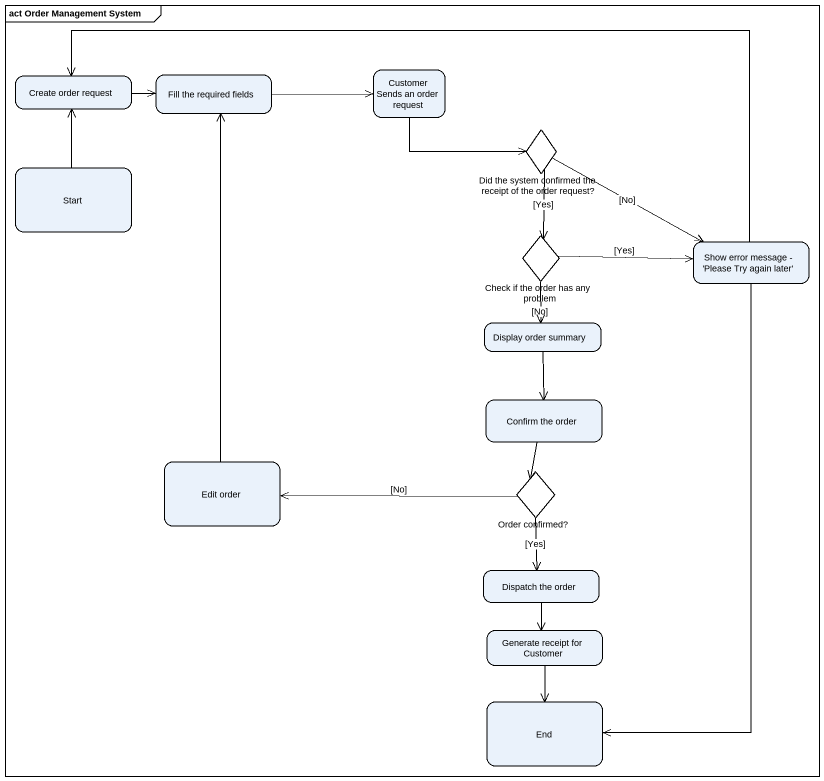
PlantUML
@startuml
mainframe act Order Management System
hide empty description
state "Create order request" as Create_order_request
state "Fill the required fields" as Fill_the_required_fields
state "Customer Sends an order request" as Customer_Sends_an_order
state "Did the system confirmed the receipt of the order request?" as Did_the_system_confirmed <<choice>>
state "Start" as Start_
state "Check if the order has any problem" as Check_if_the_order_has_any <<choice>>
state "Show error message - 'Please Try again later'" as Show_error_message_Please
state "Display order summary" as Display_order_summary
state "Confirm the order" as Confirm_the_order
state "Edit order" as Edit_order
state "Order confirmed?" as Order_confirmed <<choice>>
state "Dispatch the order" as Dispatch_the_order
state "Generate receipt for Customer" as Generate_receipt_for
state "End" as End_
Create_order_request -right-> Fill_the_required_fields
Fill_the_required_fields -right-> Customer_Sends_an_order
Customer_Sends_an_order -right-> Did_the_system_confirmed
Did_the_system_confirmed --> Check_if_the_order_has_any : [Yes]
Did_the_system_confirmed -right-> Show_error_message_Please : [No]
Start_ -up-> Create_order_request
Check_if_the_order_has_any -right-> Show_error_message_Please : [Yes]
Check_if_the_order_has_any --> Display_order_summary : [No]
Show_error_message_Please -left-> Create_order_request
Show_error_message_Please --> End_
Display_order_summary --> Confirm_the_order
Confirm_the_order --> Order_confirmed
Edit_order -up-> Fill_the_required_fields
Order_confirmed -left-> Edit_order : [No]
Order_confirmed --> Dispatch_the_order : [Yes]
Dispatch_the_order --> Generate_receipt_for
Generate_receipt_for --> End_
@enduml
